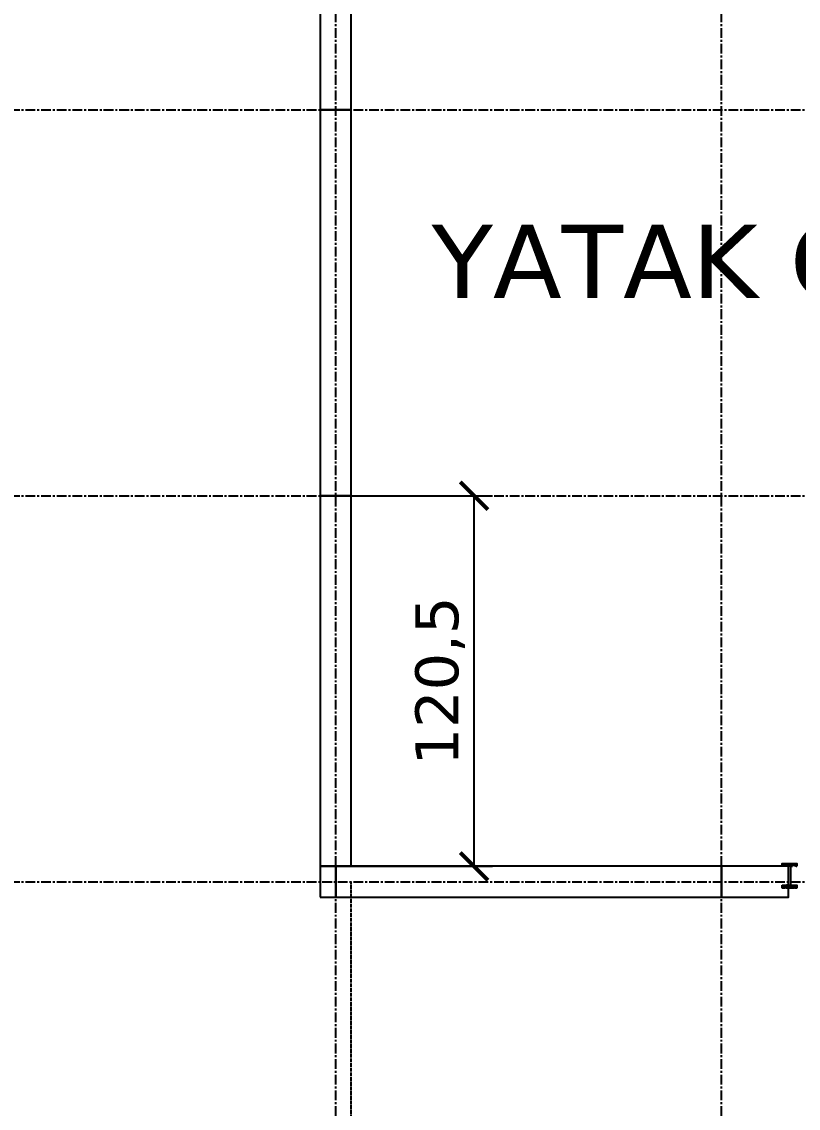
# Model space of a CAD drawing. Header units: centimetres. Extents: x -135 to 5290, y -1327 to 1388.
# Drawn here: x 415.9 to 668.5, y 561.8 to 915.1 of the extents above; entities that cross this region are included whole.
import ezdxf
from ezdxf.enums import TextEntityAlignment as Align

# ---------------------------------------------------------------- set-up
doc = ezdxf.new("R2010")
doc.units = ezdxf.units.CM
doc.linetypes.add('CENTER', pattern=[5.08, 3.175, -0.635, 0.635, -0.635])
doc.linetypes.add('DASHED', pattern=[1.524, 1.27, -0.254])
for name, color, linetype in [('ACIK_SINIR', 8, 'DASHED'), ('AKS', 4, 'CENTER'), ('IC_DUVAR_100', 30, 'Continuous'), ('IC_KAPILAR', 7, 'Continuous'), ('KOSE_PROFIL_100', 8, 'Continuous'), ('ODA_ADLARI', 7, 'Continuous'), ('OZEL_PANEL_OLCU_CM', 3, 'Continuous')]:
    doc.layers.add(name, color=color, linetype=linetype)
doc.styles.add('PORTMAN', font='DejaVuSans.ttf')
doc.dimstyles.new('PORTMAN', dxfattribs={"dimtxt": 14, "dimasz": 9, "dimexe": 6, "dimexo": 5, "dimgap": 4, "dimtad": 1, "dimtxsty": 'PORTMAN', "dimblk": 'ARCHTICK', "dimcen": 2.5, "dimazin": 3, "dimtfac": 0.5, "dimtmove": 2, "dimatfit": 3})

# ---------------------------------------------------------------- blocks, each defined once
blk = doc.blocks.new('BOM_I14_1255p0_IC_DOLU')
blk.add_lwpolyline([(0, 0), (10, 0), (10, 125.5), (0, 125.5)], close=True)
blk = doc.blocks.new('kaynak-ic-kapi')
at = {"color": 133, "linetype": 'Continuous', "lineweight": 25, "true_color": 0x6ec1dd}
for p, q in [((54247.47, 7919.88), (54248.32, 7919.88)), ((54248.32, 7919.59), (54247.47, 7919.59)), ((54248.6, 7919.88), (54248.04, 7919.03)), ((54248.32, 7919.31), (54248.04, 7919.59)), ((54248.32, 7919.88), (54248.32, 7919.59)), ((54248.32, 7919.31), (54248.6, 7919.31)), ((54248.32, 7919.03), (54248.6, 7919.31)), ((54249.16, 7919.03), (54248.6, 7919.88)), ((54248.6, 7919.88), (54248.6, 7919.59)), ((54248.6, 7919.88), (54248.88, 7919.88)), ((54248.6, 7919.59), (54248.88, 7919.03)), ((54249.16, 7919.88), (54248.88, 7919.59)), ((54248.88, 7919.88), (54249.45, 7919.03)), ((54249.73, 7919.59), (54248.88, 7919.59)), ((54249.16, 7919.03), (54248.88, 7919.03)), ((54249.16, 7919.88), (54249.16, 7919.88)), ((54249.16, 7919.03), (54249.73, 7919.59)), ((54249.16, 7919.03), (54249.45, 7919.03)), ((54250.01, 7919.88), (54249.45, 7919.03)), ((54250.01, 7919.88), (54249.73, 7919.59)), ((54249.73, 7919.31), (54249.73, 7919.59)), ((54249.73, 7919.31), (54250.01, 7919.31)), ((54249.73, 7919.03), (54250.01, 7919.31)), ((54250.57, 7919.03), (54250.01, 7919.88)), ((54250.01, 7919.88), (54250.01, 7919.88)), ((54250.01, 7919.88), (54250.01, 7919.59)), ((54250.01, 7919.88), (54250.29, 7919.88)), ((54250.01, 7919.59), (54250.29, 7919.03)), ((54250.29, 7919.88), (54250.86, 7919.03)), ((54250.29, 7912.83), (54250.29, 7919.03)), ((54250.57, 7919.88), (54250.57, 7919.88)), ((54250.57, 7919.88), (54250.57, 7919.59)), ((54251.42, 7919.59), (54250.57, 7919.59)), ((54250.57, 7919.03), (54250.57, 7919.03)), ((54250.57, 7919.03), (54250.86, 7919.03)), ((54250.86, 7919.03), (54251.14, 7919.59)), ((54251.7, 7919.88), (54251.14, 7919.03)), ((54251.42, 7919.31), (54251.14, 7919.59)), ((54251.42, 7919.88), (54251.42, 7919.88)), ((54251.42, 7919.88), (54251.42, 7919.59)), ((54251.7, 7919.88), (54251.42, 7919.59)), ((54251.42, 7919.59), (54251.98, 7919.03)), ((54251.42, 7919.31), (54251.7, 7919.31)), ((54251.42, 7919.03), (54251.7, 7919.31)), ((54252.27, 7919.03), (54251.7, 7919.88)), ((54251.7, 7919.88), (54252.27, 7919.88)), ((54251.7, 7919.88), (54251.98, 7919.88)), ((54251.98, 7919.88), (54251.98, 7919.88)), ((54251.98, 7919.88), (54251.98, 7919.59)), ((54251.98, 7919.88), (54252.27, 7919.03)), ((54252.27, 7919.59), (54251.98, 7919.59)), ((54251.98, 7919.03), (54251.98, 7919.03)), ((54251.98, 7919.03), (54252.27, 7919.03)), ((54252.27, 7919.03), (54252.27, 7919.03)), ((54248.32, 7912.26), (54247.47, 7912.26)), ((54247.47, 7911.98), (54248.32, 7911.98)), ((54248.6, 7911.98), (54248.04, 7912.83)), ((54248.32, 7912.26), (54248.04, 7912.26)), ((54248.32, 7912.83), (54248.6, 7912.26)), ((54248.32, 7912.26), (54248.32, 7911.98)), ((54248.32, 7912.26), (54248.6, 7912.26)), ((54249.16, 7912.83), (54248.6, 7911.98)), ((54248.6, 7912.26), (54248.88, 7912.83)), ((54249.16, 7912.83), (54248.88, 7912.83)), ((54248.88, 7911.98), (54249.45, 7912.83)), ((54249.16, 7911.98), (54248.88, 7912.26)), ((54249.73, 7912.26), (54248.88, 7912.26)), ((54249.16, 7912.83), (54249.45, 7912.83)), ((54249.16, 7912.83), (54249.73, 7912.26)), ((54249.16, 7911.98), (54249.16, 7911.98)), ((54250.01, 7911.98), (54249.45, 7912.83)), ((54249.73, 7912.83), (54250.01, 7912.26)), ((54250.01, 7911.98), (54249.73, 7912.26)), ((54249.73, 7912.26), (54249.73, 7912.26)), ((54249.73, 7912.26), (54250.01, 7912.26)), ((54250.57, 7912.83), (54250.01, 7911.98)), ((54250.01, 7912.26), (54250.29, 7912.83)), ((54250.01, 7911.98), (54250.01, 7912.26)), ((54250.01, 7911.98), (54250.01, 7911.98)), ((54250.01, 7911.98), (54250.29, 7911.98)), ((54250.29, 7911.98), (54250.86, 7912.83)), ((54250.57, 7912.83), (54250.57, 7912.83)), ((54250.57, 7912.83), (54250.86, 7912.83)), ((54250.57, 7911.98), (54250.57, 7912.26)), ((54251.42, 7912.26), (54250.57, 7912.26)), ((54250.57, 7911.98), (54250.57, 7911.98)), ((54250.86, 7912.83), (54251.14, 7912.26)), ((54251.7, 7911.98), (54251.14, 7912.83)), ((54251.42, 7912.26), (54251.14, 7912.26)), ((54251.42, 7912.26), (54251.98, 7912.83)), ((54251.42, 7912.83), (54251.7, 7912.26)), ((54251.42, 7911.98), (54251.42, 7912.26)), ((54251.7, 7911.98), (54251.42, 7912.26)), ((54251.42, 7912.26), (54251.7, 7912.26)), ((54251.42, 7911.98), (54251.42, 7911.98)), ((54252.27, 7912.83), (54251.7, 7911.98)), ((54251.7, 7911.98), (54252.27, 7911.98)), ((54251.7, 7911.98), (54251.98, 7911.98)), ((54251.98, 7912.83), (54251.98, 7912.83)), ((54251.98, 7912.83), (54252.27, 7912.83)), ((54251.98, 7911.98), (54252.27, 7912.83)), ((54251.98, 7911.98), (54251.98, 7912.26)), ((54252.27, 7912.26), (54251.98, 7912.26)), ((54251.98, 7911.98), (54251.98, 7911.98)), ((54252.27, 7912.83), (54252.27, 7912.83))]:
    blk.add_line(p, q, dxfattribs=at)
for points in [[(54247.47, 7919.03), (54247.47, 7919.88), (54252.27, 7919.88), (54252.27, 7919.03)], [(54248.6, 7919.88), (54250.01, 7919.88), (54251.42, 7919.88)], [(54248.6, 7912.26), (54248.6, 7911.98), (54248.88, 7911.98)], [(54248.6, 7911.98), (54250.01, 7911.98), (54251.42, 7911.98)]]:
    blk.add_lwpolyline(points, dxfattribs=at)
blk.add_lwpolyline([(54247.47, 7912.83), (54252.27, 7912.83), (54252.27, 7911.98), (54247.47, 7911.98)], close=True, dxfattribs=at)
blk = doc.blocks.new('BOM_K01_IC_KAPI_ACIKLIK820')
at = {"layer": 'IC_KAPILAR'}
blk.add_blockref('kaynak-ic-kapi', (0, 0), dxfattribs=at)
blk = doc.blocks.new('BOM_I15_1255p0_IC_K01_SOL_UST')
blk.add_lwpolyline([(0, 0), (10, 0), (10, 21.75), (0, 21.75)], close=True)
at = {"layer": 'IC_KAPILAR', "rotation": 90}
blk.add_blockref('BOM_K01_IC_KAPI_ACIKLIK820', (7918.93, -54227.719), dxfattribs=at)
blk = doc.blocks.new('BOM_I12_1205p0_IC_DOLU')
blk.add_lwpolyline([(0, 0), (10, 0), (10, 120.5), (0, 120.5)], close=True)
blk = doc.blocks.new('BOM_B02_IC_KOSE_50x100')
blk.add_lwpolyline([(0, 0), (5, 0), (5, 10), (0, 10)], close=True)
blk = doc.blocks.new('_ARCHTICK')
at = {"color": 0, "linetype": 'BYBLOCK', "const_width": 0.15}
blk.add_lwpolyline([(-0.5, -0.5), (0.5, 0.5)], dxfattribs=at)

msp = doc.modelspace()

# ---------------------------------------------------------------- linework, layer by layer
at = {"layer": 'ACIK_SINIR'}
msp.add_line((523, 447.25), (523, 635.5), dxfattribs=at)
at = {"layer": 'AKS'}
for p, q in [((518, -35), (518, 1091)), ((643.5, -35), (643.5, 1091)), ((-35, 886.5), (1185, 886.5)), ((-35, 761), (1185, 761)), ((-35, 635.5), (1185, 635.5))]:
    msp.add_line(p, q, dxfattribs=at)

# ---------------------------------------------------------------- block references
at = {"layer": 'IC_DUVAR_100'}
for name, p in [('BOM_I14_1255p0_IC_DOLU', (513, 886.5)), ('BOM_I14_1255p0_IC_DOLU', (513, 761)), ('BOM_I12_1205p0_IC_DOLU', (513, 640.5))]:
    msp.add_blockref(name, p, dxfattribs=at)
at = {"layer": 'IC_DUVAR_100', "rotation": 270}
for name, p in [('BOM_I15_1255p0_IC_K01_SOL_UST', (643.5, 640.5)), ('BOM_I14_1255p0_IC_DOLU', (518, 640.5))]:
    msp.add_blockref(name, p, dxfattribs=at)
at = {"layer": 'KOSE_PROFIL_100'}
msp.add_blockref('BOM_B02_IC_KOSE_50x100', (513, 630.5), dxfattribs=at)

# ---------------------------------------------------------------- texts
at = {"layer": 'ODA_ADLARI', "style": 'PORTMAN'}
msp.add_text('YATAK ODASI 2', height=23.83492, dxfattribs=at).set_placement((674.875, 837.25), align=Align.MIDDLE_CENTER)

# ---------------------------------------------------------------- dimensions: what is measured, and where the dimension line sits
at = {"layer": 'OZEL_PANEL_OLCU_CM'}
msp.add_linear_dim(base=(563, 640.5), p1=(513, 640.5), p2=(513, 761), angle=90, dimstyle='PORTMAN', override={"dimtxt": 14, "dimasz": 9, "dimexe": 6, "dimexo": 5, "dimdec": 2, "dimzin": 8, "dimdsep": 44}, dxfattribs=at).render()

doc.saveas('drawing.dxf')
